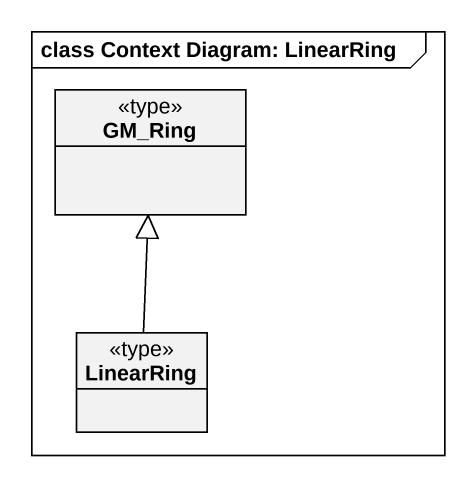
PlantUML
@startuml
mainframe class Context Diagram: LinearRing
hide circle
hide empty members
class GM_Ring <<type>>
class LinearRing <<type>>
LinearRing -up-|> GM_Ring
@enduml
